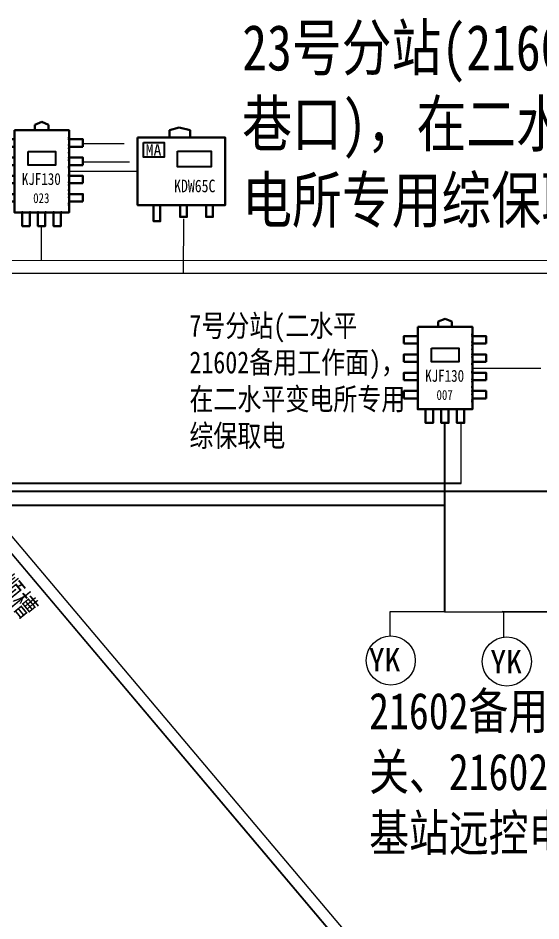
# Model space of a CAD drawing. Header units: millimetres. Extents: x 2501 to 6983, y 1724 to 12691.
# Drawn here: x 5333.8 to 5562.9, y 3627.8 to 4023.1 of the extents above; entities that cross this region are included whole.
import ezdxf

# ---------------------------------------------------------------- set-up
doc = ezdxf.new("R2010")
doc.units = ezdxf.units.MM
doc.linetypes.add('CONTINOUS', pattern=[0])
doc.layers.add('4、10月', color=131, linetype='Continuous')
doc.layers.add('井下工业网光缆', color=5, linetype='Continuous', lineweight=30)
doc.styles.get("Standard").update_dxf_attribs({"font": 'arial.ttf'})
doc.styles.add('宋体', font='', dxfattribs={"height": 2})
doc.styles.add('新宋体', font='', dxfattribs={"width": 0.8})
doc.styles.add('标准', font='', dxfattribs={"width": 0.667})
doc.styles.get('宋体').set_extended_font_data('SimSun')
doc.styles.get('新宋体').set_extended_font_data('NSimSun')
doc.styles.get('标准').set_extended_font_data('SimSun')
doc.linetypes.add('442', pattern='A,5,[175,AAA.SHX,S=1,R=90,X=0,Y=0],5', length=10)

# ---------------------------------------------------------------- blocks, each defined once
blk = doc.blocks.new('12')
at = {"color": 0, "lineweight": 20, "ltscale": 5}
for p, q in [((421676.78, 4239296.75, 12180.47), (422105.39, 4238789.43, 12180.47)), ((421710.61, 4239264.45, 12366.08), (422004.02, 4238917.17, 12366.08))]:
    blk.add_line(p, q, dxfattribs=at)
at = {"color": 0, "lineweight": 20, "ltscale": 5, "elevation": 12273.3}
blk.add_lwpolyline([(421676.77, 4239296.74), (422299.27, 4238559.96)], dxfattribs=at)
at = {"color": 7, "linetype": '442', "lineweight": 20, "ltscale": 0.005, "style": '标准', "width": 0.78}
blk.add_text('21602主运顺槽', height=9, rotation=309.3629, dxfattribs=at).set_placement((421722.39, 4239221.44, 9818.24))
blk = doc.blocks.new('安全监控分站')
at = {"layer": '4、10月', "color": 1}
blk.add_lwpolyline([(402267.09, 4250591.89), (402279.09, 4250591.89), (402279.09, 4250585.89), (402267.09, 4250585.89)], close=True, dxfattribs=at)
at = {"layer": '井下工业网光缆', "color": 4, "lineweight": 30}
for p, q in [((402270.09, 4250603.56), (402273.09, 4250604.76)), ((402270.09, 4250601.16), (402270.09, 4250603.56)), ((402273.09, 4250604.76), (402276.09, 4250603.56)), ((402276.09, 4250601.16), (402276.09, 4250603.56)), ((402261.09, 4250565.16), (402285.09, 4250565.16))]:
    blk.add_line(p, q, dxfattribs=at)
for points in [[(402261.09, 4250601.16), (402285.09, 4250601.16), (402285.09, 4250565.16), (402261.09, 4250565.16)], [(402255.09, 4250593.89), (402255.09, 4250597.16), (402261.09, 4250597.16), (402261.09, 4250593.89)], [(402291.09, 4250593.89), (402291.09, 4250597.16), (402285.09, 4250597.16), (402285.09, 4250593.89)], [(402255.09, 4250585.89), (402255.09, 4250589.16), (402261.09, 4250589.16), (402261.09, 4250585.89)], [(402291.09, 4250585.89), (402291.09, 4250589.16), (402285.09, 4250589.16), (402285.09, 4250585.89)], [(402255.09, 4250577.89), (402255.09, 4250581.16), (402261.09, 4250581.16), (402261.09, 4250577.89)], [(402291.09, 4250577.89), (402291.09, 4250581.16), (402285.09, 4250581.16), (402285.09, 4250577.89)], [(402255.09, 4250569.89), (402255.09, 4250573.16), (402261.09, 4250573.16), (402261.09, 4250569.89)], [(402291.09, 4250569.89), (402291.09, 4250573.16), (402285.09, 4250573.16), (402285.09, 4250569.89)], [(402267.8, 4250565.16), (402264.52, 4250565.16), (402264.52, 4250559.16), (402267.8, 4250559.16)], [(402274.65, 4250565.16), (402271.38, 4250565.16), (402271.38, 4250559.16), (402274.65, 4250559.16)], [(402281.51, 4250565.16), (402278.24, 4250565.16), (402278.24, 4250559.16), (402281.51, 4250559.16)]]:
    blk.add_lwpolyline(points, close=True, dxfattribs=at)
for p in [(402285.09, 4250597.89), (402285.09, 4250597.16), (402285.09, 4250594.62), (402285.09, 4250593.16), (402285.09, 4250591.35), (402285.09, 4250589.16), (402285.09, 4250588.07), (402285.09, 4250587.96), (402285.09, 4250585.16), (402285.09, 4250584.8), (402285.09, 4250581.53), (402285.09, 4250581.16), (402285.09, 4250578.25), (402285.09, 4250577.16), (402285.09, 4250574.98), (402285.09, 4250574.76), (402285.09, 4250573.16), (402285.09, 4250571.71), (402285.09, 4250569.16), (402285.09, 4250568.44), (402264.52, 4250565.16), (402267.95, 4250565.16), (402271.38, 4250565.16), (402274.81, 4250565.16), (402278.24, 4250565.16), (402281.66, 4250565.16)]:
    blk.add_point(p, dxfattribs=at)
at = {"layer": '井下工业网光缆', "color": 4, "lineweight": 30, "style": '新宋体', "width": 0.8}
blk.add_text('KJF130', height=5.225, dxfattribs=at).set_placement((402264.37, 4250577.18))
blk = doc.blocks.new('电源箱')
at = {"layer": '4、10月', "color": 1}
for points in [[(402048.53, 4247528.01), (402057.53, 4247528.01), (402057.53, 4247521.65), (402048.53, 4247521.65)], [(402063.36, 4247524.3), (402078.12, 4247524.3), (402078.12, 4247517.32), (402063.36, 4247517.32)]]:
    blk.add_lwpolyline(points, close=True, dxfattribs=at)
at = {"layer": '井下工业网光缆', "color": 4, "lineweight": 30}
for p, q in [((402064.12, 4247534.57), (402059.94, 4247533.45)), ((402069.04, 4247533.45), (402064.12, 4247534.57)), ((402059.92, 4247533.39), (402059.92, 4247530.29)), ((402069.03, 4247533.39), (402069.03, 4247530.29))]:
    blk.add_line(p, q, dxfattribs=at)
for points in [[(402045.95, 4247530.24), (402084.24, 4247530.24), (402084.24, 4247500.6), (402045.95, 4247500.63)], [(402052.91, 4247500.64), (402055.88, 4247500.64), (402055.88, 4247493.54), (402052.91, 4247493.54)], [(402064.57, 4247500.63), (402067.54, 4247500.63), (402067.54, 4247495.49), (402064.57, 4247495.49)], [(402075.93, 4247500.58), (402078.91, 4247500.58), (402078.91, 4247495.44), (402075.93, 4247495.44)]]:
    blk.add_lwpolyline(points, close=True, dxfattribs=at)
at = {"layer": '4、10月', "color": 1, "insert": (402049.48, 4247527.31), "char_height": 5.0544, "width": 4.0436, "attachment_point": 1, "style": '宋体'}
blk.add_mtext('{\\fFangSong|b0|i0|c134|p49;MA}', dxfattribs=at)
at = {"layer": '井下工业网光缆', "color": 4, "lineweight": 30, "style": '新宋体', "width": 0.8}
blk.add_text('KDW65C', height=5.533, dxfattribs=at).set_placement((402061.95, 4247506.26))

msp = doc.modelspace()

# ---------------------------------------------------------------- linework, layer by layer
at = {"lineweight": 20}
for p, q in [((5362.14, 3968.16, -3234.06), (5380.24, 3968.16, -3234.06)), ((5520.65, 3763.17), (5496.7, 3763.17)), ((5496.7, 3763.17), (5496.7, 3752.81)), ((5520.65, 3763.17), (5546.52, 3763.17)), ((5546.52, 3763.17), (5546.52, 3752.09))]:
    msp.add_line(p, q, dxfattribs=at)
at = {"linetype": 'CONTINOUS', "lineweight": 20}
msp.add_line((5362.07, 3960.09, -3234.06), (5382.66, 3960.09, -3234.06), dxfattribs=at)
at = {"color": 0, "lineweight": 20}
for p, q in [((5356.17, 3956.01, -3233.95), (5386.17, 3956.01, -3233.95)), ((5532.87, 3869.83), (5562.87, 3869.83))]:
    msp.add_line(p, q, dxfattribs=at)
at = {"color": 1, "lineweight": 20}
for p, q in [((5406.26, 3935.23, -3234.06), (5406.19, 3911.39, -3234.06)), ((5583.54, 3911.32, -3233.8), (5114.16, 3911.32, -3233.81))]:
    msp.add_line(p, q, dxfattribs=at)
at = {"color": 6, "lineweight": 20}
for p, q in [((5343.88, 3931.8, -3234.06), (5343.88, 3917.06, -3234.06)), ((5314.31, 3917.07, -3233.91), (5592.79, 3916.95, -3233.91)), ((5527.85, 3819.31), (5527.85, 3845.83))]:
    msp.add_line(p, q, dxfattribs=at)
at = {"color": 1, "linetype": '442', "lineweight": 20}
msp.add_line((5538.79, 3857.81), (5538.87, 3857.81), dxfattribs=at)
for p, q in [((5520.65, 3845.62), (5520.65, 3809.65)), ((5520.65, 3809.65), (5075.1, 3809.65)), ((5520.65, 3809.65), (5520.65, 3763.17)), ((5593.34, 3762.85), (5545.92, 3763.11))]:
    msp.add_line(p, q)
at = {"color": 6}
msp.add_line((5527.85, 3819.31), (4970.08, 3819.31), dxfattribs=at)
at = {"color": 1}
msp.add_line((5594.63, 3815.8), (4966.72, 3815.8), dxfattribs=at)
at = {"color": 7, "lineweight": 20}
for centre in [(5497.07, 3741.8, -0.15), (5547.91, 3741.36, -0.15)]:
    msp.add_circle(centre, 10.76, dxfattribs=at)

# ---------------------------------------------------------------- block references
at = {"lineweight": 20}
msp.add_blockref('12', (-416425.77, -4235413.67, -3234.06), dxfattribs=at)
at = {"color": 6, "lineweight": 20}
for name, p in [('安全监控分站', (-396928.92, -4246627.15, -3233.95)), ('电源箱', (-396659.78, -4243559.43, -3233.95)), ('安全监控分站', (-396752.22, -4246713.33))]:
    msp.add_blockref(name, p, dxfattribs=at)

# ---------------------------------------------------------------- texts
at = {"color": 3, "lineweight": 20, "char_height": 10.2, "width": 16.7762, "attachment_point": 1}
for insert in [(5487.44, 3747.21, 0.45), (5540.7, 3746.35, 0.45)]:
    msp.add_mtext('{\\fSimSun|b0|i0|c134|p2;YK}', dxfattribs=dict(at, insert=insert))
at = {"layer": '井下工业网光缆', "color": 1, "lineweight": 20, "style": '新宋体', "width": 0.8}
for s, p in [('023', (5340.42, 3942.08, -3233.95)), ('007', (5517.12, 3855.9))]:
    msp.add_text(s, height=4.354, dxfattribs=at).set_placement(p)
at = {"layer": '井下工业网光缆', "color": 6, "lineweight": 20, "attachment_point": 1, "style": '新宋体'}
for s, insert, char_height, width in [('{\\C1;23号分站(21602主运巷口)，在二水平变电所专用综保取电 }', (5431.99, 4020.16, -3233.95), 20, 203.7857), ('{\\C1;7号分站(二水平21602备用工作面)，在二水平变电所专用综保取电 }', (5408.86, 3893.22), 9.6282, 98.1047), ('{\\C0;21602备用采面皮带机头高爆远控开关、21602备用采面/21604辅运顺槽基站远控电源}', (5487.6, 3727.71, 462.94), 16, 280.6769)]:
    msp.add_mtext(s, dxfattribs=dict(at, insert=insert, char_height=char_height, width=width))

doc.saveas('drawing.dxf')
